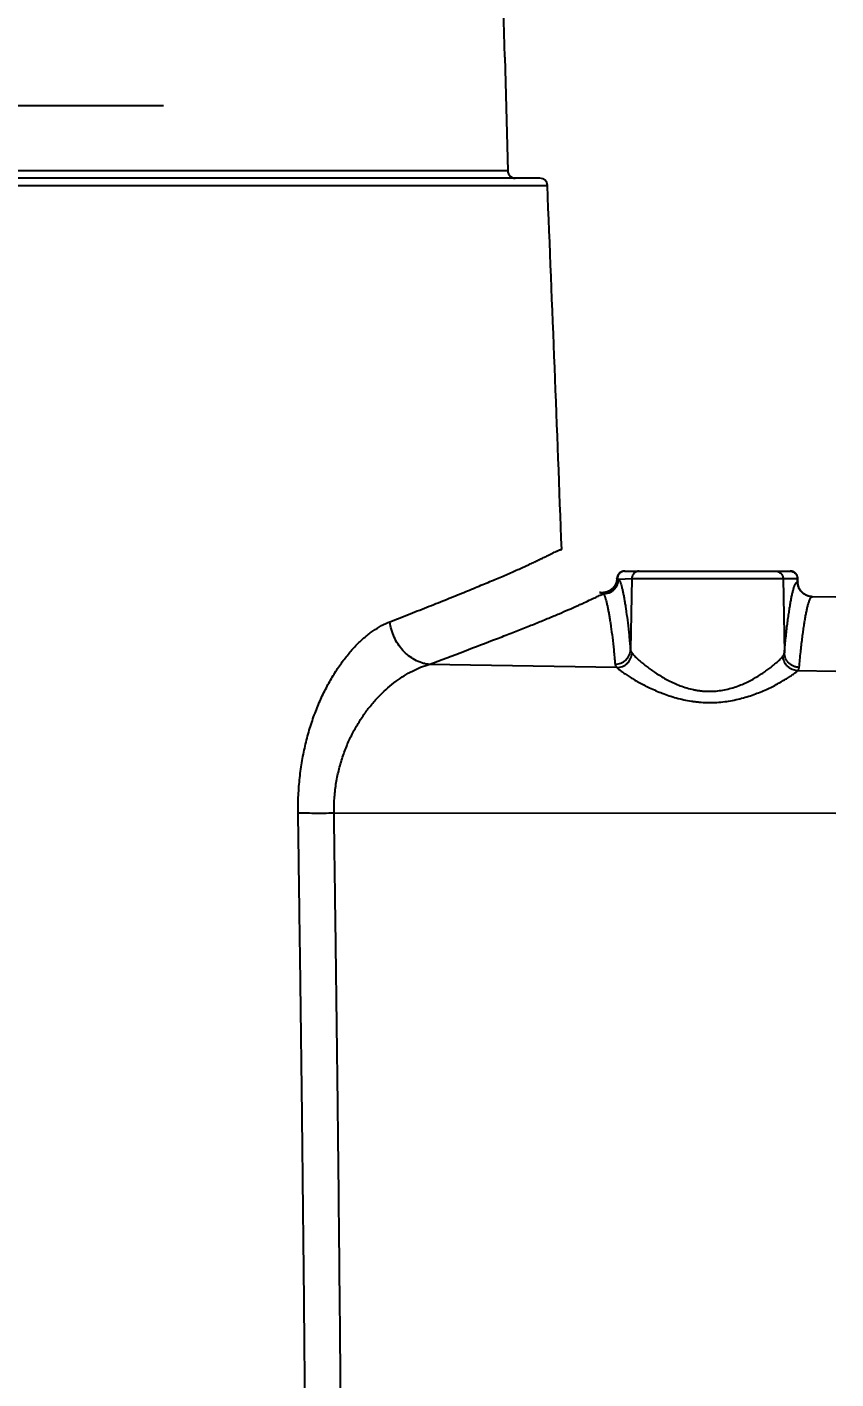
# Model space of a CAD drawing. Header units: millimetres. Extents: x 4086 to 8300, y 123 to 1549.
# Drawn here: x 7007.51 to 7020.89, y 660.12 to 682.49 of the extents above; entities that cross this region are included whole.
import ezdxf

# ---------------------------------------------------------------- set-up
doc = ezdxf.new("R2010")
doc.units = ezdxf.units.MM
doc.layers.add('外形图', color=7, linetype='Continuous')
doc.layers.add('尺寸标注', color=7, linetype='Continuous')
doc.styles.add('思源黑', font='SourceHanSansCN-Normal.ttf')
doc.dimstyles.new('尺寸标注_1_4比例', dxfattribs={"dimtxt": 7, "dimasz": 6, "dimexe": 2, "dimexo": 1.5, "dimgap": 1, "dimtad": 1, "dimdec": 1, "dimlfac": 4, "dimdsep": 46, "dimtxsty": '思源黑', "dimcen": 0.09, "dimadec": 0, "dimazin": 0, "dimtp": 0.01, "dimtm": 0.01, "dimtfac": 1, "dimtdec": 1, "dimtofl": 0, "dimtmove": 0, "dimatfit": 3, "dimfxl": 1, "dimtolj": 1, "dimarcsym": 0})

# ---------------------------------------------------------------- blocks, each defined once
blk = doc.blocks.new('*D965')
at = {"layer": 'Defpoints', "color": 0}
for p in [(7002.818, 720.237), (7020.981, 632.737), (7051.03, 632.737)]:
    blk.add_point(p, dxfattribs=at)
at = {"layer": '尺寸标注', "color": 0, "lineweight": -2}
for p, q in [((7004.318, 720.237), (7053.03, 720.237)), ((7051.03, 714.237), (7051.03, 638.737)), ((7022.481, 632.737), (7053.03, 632.737))]:
    blk.add_line(p, q, dxfattribs=at)
at = {"layer": '尺寸标注', "color": 0}
for points in [[(7052.03, 714.237), (7050.03, 714.237), (7051.03, 720.237)], [(7050.03, 638.737), (7052.03, 638.737), (7051.03, 632.737)]]:
    blk.add_solid(points, dxfattribs=at)
at = {"layer": '尺寸标注', "color": 0, "insert": (7046.401, 676.487), "char_height": 7, "attachment_point": 5, "rotation": 90, "style": '思源黑'}
blk.add_mtext('\\A1;350', dxfattribs=at)
blk = doc.blocks.new('*D973')
at = {"layer": 'Defpoints', "color": 0}
for p in [(6978.764, 855.112), (7014.387, 632.737), (7073.522, 632.737)]:
    blk.add_point(p, dxfattribs=at)
at = {"layer": '尺寸标注', "color": 0, "lineweight": -2}
for p, q in [((6980.264, 855.112), (7075.522, 855.112)), ((7073.522, 849.112), (7073.522, 638.737)), ((7015.887, 632.737), (7075.522, 632.737))]:
    blk.add_line(p, q, dxfattribs=at)
at = {"layer": '尺寸标注', "color": 0}
for points in [[(7074.522, 849.112), (7072.522, 849.112), (7073.522, 855.112)], [(7072.522, 638.737), (7074.522, 638.737), (7073.522, 632.737)]]:
    blk.add_solid(points, dxfattribs=at)
at = {"layer": '尺寸标注', "color": 0, "insert": (7068.898, 743.924), "char_height": 7, "attachment_point": 5, "rotation": 90, "style": '思源黑'}
blk.add_mtext('\\A1;889.5', dxfattribs=at)
blk = doc.blocks.new('*D974')
at = {"layer": 'Defpoints', "color": 0}
for p in [(6984.014, 695.237), (6997.764, 695.237), (6997.764, 681.191)]:
    blk.add_point(p, dxfattribs=at)
at = {"layer": '尺寸标注', "color": 0, "lineweight": -2}
for p, q in [((6984.014, 693.737), (6984.014, 679.191)), ((6997.764, 693.737), (6997.764, 679.191)), ((6978.014, 681.191), (6949.26, 681.191)), ((7003.764, 681.191), (7009.764, 681.191))]:
    blk.add_line(p, q, dxfattribs=at)
at = {"layer": '尺寸标注', "color": 0}
for points in [[(6978.014, 680.191), (6978.014, 682.191), (6984.014, 681.191)], [(7003.764, 682.191), (7003.764, 680.191), (6997.764, 681.191)]]:
    blk.add_solid(points, dxfattribs=at)
at = {"layer": '尺寸标注', "color": 0, "insert": (6955.118, 685.753), "char_height": 7, "attachment_point": 5, "style": '思源黑'}
blk.add_mtext('\\A1;55', dxfattribs=at)

msp = doc.modelspace()

# ---------------------------------------------------------------- linework, layer by layer
at = {"layer": '外形图'}
for p, q in [((7015.3799, 682.9868), (7015.4061, 681.9868)), ((7015.4061, 681.9868), (7015.4117, 681.9868)), ((7015.4117, 681.9868), (7015.4608, 680.1086)), ((7015.4608, 680.1086), (6970.0672, 680.1086)), ((6969.4116, 679.867), (7016.1165, 679.867)), ((7015.9915, 679.9868), (6969.5366, 679.9868)), ((7017.3929, 673.4868), (7020.135, 673.4868)), ((7017.2956, 673.3557), (7017.5122, 673.364)), ((7017.5122, 673.364), (7017.4917, 672.1888)), ((7017.5122, 673.364), (7020.2539, 673.364)), ((7020.0159, 673.364), (7020.0373, 672.1345)), ((7020.2548, 673.3087), (7020.2539, 673.364)), ((7020.2539, 673.364), (7020.26, 673.364)), ((7020.261, 673.3062), (7020.26, 673.364)), ((7020.5004, 673.0631), (7020.5023, 673.0631)), ((7020.8912, 673.0563), (7020.5023, 673.0631)), ((7017.2683, 671.8897), (7014.156, 671.9428)), ((7020.8912, 671.8279), (7020.2542, 671.8387)), ((7020.8912, 669.4756), (7012.5871, 669.4811))]:
    msp.add_line(p, q, dxfattribs=at)
for points in [[(7017.3929, 673.4868), (7017.3909, 673.4868), (7017.3886, 673.4868), (7017.3861, 673.4867), (7017.3835, 673.4865), (7017.381, 673.4863), (7017.3784, 673.486), (7017.3759, 673.4857), (7017.3734, 673.4853), (7017.3709, 673.4849), (7017.3684, 673.4844), (7017.3659, 673.4839), (7017.3634, 673.4833), (7017.361, 673.4827), (7017.3585, 673.482), (7017.3561, 673.4813), (7017.3537, 673.4805), (7017.3513, 673.4797), (7017.3489, 673.4788), (7017.3465, 673.4779), (7017.3442, 673.4769), (7017.3418, 673.4759), (7017.3395, 673.4749), (7017.3372, 673.4738), (7017.335, 673.4726), (7017.3327, 673.4714), (7017.3305, 673.4702), (7017.3283, 673.4689), (7017.3262, 673.4675), (7017.324, 673.4661), (7017.3219, 673.4647), (7017.3198, 673.4633), (7017.3178, 673.4618), (7017.3158, 673.4602), (7017.3138, 673.4586), (7017.3118, 673.457), (7017.3099, 673.4553), (7017.308, 673.4536), (7017.3062, 673.4519), (7017.3044, 673.4501), (7017.3026, 673.4483), (7017.3009, 673.4464), (7017.2992, 673.4445), (7017.2975, 673.4426), (7017.2959, 673.4406), (7017.2943, 673.4386), (7017.2927, 673.4366), (7017.2912, 673.4346), (7017.2898, 673.4325), (7017.2884, 673.4304), (7017.287, 673.4282), (7017.2857, 673.4261), (7017.2844, 673.4239), (7017.2831, 673.4217), (7017.282, 673.4194), (7017.2808, 673.4171), (7017.2797, 673.4149), (7017.2787, 673.4125), (7017.2776, 673.4102), (7017.2767, 673.4079), (7017.2758, 673.4055), (7017.2749, 673.4031), (7017.2741, 673.4007), (7017.2733, 673.3983), (7017.2726, 673.3958), (7017.2719, 673.3934), (7017.2713, 673.3909), (7017.2708, 673.3884), (7017.2703, 673.3859), (7017.2698, 673.3834), (7017.2694, 673.3809), (7017.269, 673.3784), (7017.2687, 673.3759), (7017.2684, 673.3734), (7017.2682, 673.3708), (7017.2681, 673.3683), (7017.268, 673.3671)], [(7020.26, 673.364), (7020.26, 673.3664), (7020.2598, 673.3689), (7020.2597, 673.3714), (7020.2595, 673.3739), (7020.2592, 673.3764), (7020.2589, 673.3789), (7020.2585, 673.3814), (7020.2581, 673.3839), (7020.2576, 673.3864), (7020.2571, 673.3889), (7020.2565, 673.3913), (7020.2559, 673.3938), (7020.2552, 673.3962), (7020.2545, 673.3986), (7020.2537, 673.401), (7020.2529, 673.4034), (7020.2521, 673.4058), (7020.2511, 673.4082), (7020.2502, 673.4105), (7020.2492, 673.4128), (7020.2481, 673.4151), (7020.247, 673.4174), (7020.2459, 673.4196), (7020.2447, 673.4218), (7020.2435, 673.4241), (7020.2422, 673.4262), (7020.2409, 673.4284), (7020.2395, 673.4305), (7020.2381, 673.4326), (7020.2366, 673.4347), (7020.2351, 673.4367), (7020.2336, 673.4387), (7020.232, 673.4407), (7020.2304, 673.4426), (7020.2288, 673.4445), (7020.2271, 673.4464), (7020.2254, 673.4483), (7020.2236, 673.4501), (7020.2218, 673.4518), (7020.22, 673.4536), (7020.2181, 673.4553), (7020.2162, 673.4569), (7020.2142, 673.4585), (7020.2123, 673.4601), (7020.2103, 673.4617), (7020.2082, 673.4632), (7020.2062, 673.4646), (7020.2041, 673.466), (7020.202, 673.4674), (7020.1998, 673.4687), (7020.1977, 673.47), (7020.1955, 673.4713), (7020.1932, 673.4725), (7020.191, 673.4736), (7020.1887, 673.4747), (7020.1864, 673.4758), (7020.1841, 673.4768), (7020.1818, 673.4778), (7020.1794, 673.4787), (7020.1771, 673.4796), (7020.1747, 673.4804), (7020.1723, 673.4812), (7020.1699, 673.4819), (7020.1674, 673.4826), (7020.165, 673.4832), (7020.1625, 673.4838), (7020.1601, 673.4843), (7020.1576, 673.4848), (7020.1551, 673.4852), (7020.1526, 673.4856), (7020.1501, 673.4859), (7020.1476, 673.4862), (7020.1451, 673.4864), (7020.1426, 673.4866), (7020.14, 673.4867), (7020.1375, 673.4868), (7020.135, 673.4868)], [(7017.268, 673.3671), (7017.2679, 673.3636), (7017.2676, 673.3599), (7017.2673, 673.3562), (7017.267, 673.3524), (7017.2665, 673.3485), (7017.2661, 673.3447), (7017.2655, 673.3407), (7017.2649, 673.3368), (7017.2642, 673.3328), (7017.2634, 673.3288), (7017.2626, 673.3248), (7017.2617, 673.3208), (7017.2607, 673.3167), (7017.2596, 673.3126), (7017.2585, 673.3085), (7017.2573, 673.3044), (7017.256, 673.3003), (7017.2546, 673.2962), (7017.2531, 673.2921), (7017.2516, 673.288), (7017.2499, 673.2839), (7017.2482, 673.2798), (7017.2464, 673.2757), (7017.2446, 673.2717), (7017.2426, 673.2676), (7017.2406, 673.2636), (7017.2385, 673.2596), (7017.2363, 673.2557), (7017.234, 673.2517), (7017.2317, 673.2478), (7017.2293, 673.2439), (7017.2268, 673.2401), (7017.2242, 673.2363), (7017.2216, 673.2326), (7017.2189, 673.2289), (7017.2161, 673.2252), (7017.2133, 673.2216), (7017.2104, 673.2181), (7017.2074, 673.2146), (7017.2043, 673.2111), (7017.2012, 673.2077), (7017.1981, 673.2044), (7017.1948, 673.2012), (7017.1915, 673.1979), (7017.1882, 673.1948), (7017.1848, 673.1917), (7017.1814, 673.1887), (7017.1779, 673.1858), (7017.1743, 673.1829), (7017.1707, 673.1801), (7017.1671, 673.1774), (7017.1634, 673.1747), (7017.1597, 673.1721), (7017.156, 673.1696), (7017.1522, 673.1672), (7017.1484, 673.1649), (7017.1446, 673.1626), (7017.1407, 673.1604), (7017.1368, 673.1583), (7017.1329, 673.1562), (7017.129, 673.1543), (7017.1251, 673.1524), (7017.1212, 673.1506), (7017.1173, 673.1489), (7017.1133, 673.1472), (7017.1094, 673.1457), (7017.1055, 673.1442), (7017.1016, 673.1428), (7017.0978, 673.1415), (7017.094, 673.1403), (7017.0902, 673.1391), (7017.0864, 673.138), (7017.0827, 673.137), (7017.0789, 673.1361), (7017.0752, 673.1352), (7017.0716, 673.1344), (7017.068, 673.1336), (7017.0644, 673.133), (7017.0609, 673.1323), (7017.0574, 673.1318), (7017.0539, 673.1313), (7017.0505, 673.1308), (7017.0471, 673.1304), (7017.0438, 673.1301), (7017.0405, 673.1298), (7017.0373, 673.1295), (7017.0341, 673.1293), (7017.0309, 673.1292), (7017.0278, 673.1291), (7017.0248, 673.129), (7017.0217, 673.1289), (7017.0187, 673.1289), (7017.0158, 673.129), (7017.0129, 673.129), (7017.01, 673.1291), (7017.0072, 673.1293), (7017.0044, 673.1294), (7017.0016, 673.1296), (7016.9989, 673.1298), (7016.9962, 673.1301), (7016.9936, 673.1304), (7016.991, 673.1307), (7016.9884, 673.131), (7016.9858, 673.1313), (7016.9833, 673.1317), (7016.9813, 673.132)], [(7020.5023, 673.0631), (7020.4995, 673.0632), (7020.4966, 673.0633), (7020.4936, 673.0634), (7020.4906, 673.0636), (7020.4876, 673.0638), (7020.4846, 673.0641), (7020.4815, 673.0644), (7020.4784, 673.0647), (7020.4754, 673.0651), (7020.4722, 673.0656), (7020.4691, 673.066), (7020.466, 673.0666), (7020.4628, 673.0671), (7020.4596, 673.0677), (7020.4564, 673.0684), (7020.4531, 673.0691), (7020.4499, 673.0699), (7020.4466, 673.0707), (7020.4433, 673.0716), (7020.44, 673.0725), (7020.4366, 673.0735), (7020.4333, 673.0745), (7020.4299, 673.0756), (7020.4265, 673.0768), (7020.423, 673.078), (7020.4196, 673.0793), (7020.4161, 673.0807), (7020.4126, 673.0821), (7020.4091, 673.0836), (7020.4056, 673.0852), (7020.4021, 673.0869), (7020.3985, 673.0886), (7020.395, 673.0904), (7020.3914, 673.0923), (7020.3878, 673.0942), (7020.3843, 673.0963), (7020.3807, 673.0984), (7020.3771, 673.1006), (7020.3735, 673.1029), (7020.3699, 673.1053), (7020.3664, 673.1077), (7020.3628, 673.1103), (7020.3593, 673.1129), (7020.3558, 673.1156), (7020.3523, 673.1184), (7020.3488, 673.1213), (7020.3453, 673.1243), (7020.3419, 673.1273), (7020.3386, 673.1304), (7020.3352, 673.1337), (7020.3319, 673.137), (7020.3287, 673.1403), (7020.3255, 673.1438), (7020.3224, 673.1473), (7020.3193, 673.1509), (7020.3162, 673.1546), (7020.3133, 673.1583), (7020.3104, 673.1621), (7020.3075, 673.166), (7020.3048, 673.1699), (7020.3021, 673.1739), (7020.2995, 673.178), (7020.2969, 673.1821), (7020.2944, 673.1862), (7020.2921, 673.1904), (7020.2898, 673.1947), (7020.2875, 673.199), (7020.2854, 673.2033), (7020.2834, 673.2077), (7020.2814, 673.2121), (7020.2795, 673.2165), (7020.2777, 673.221), (7020.2761, 673.2255), (7020.2745, 673.23), (7020.2729, 673.2345), (7020.2715, 673.2391), (7020.2702, 673.2436), (7020.269, 673.2482), (7020.2678, 673.2527), (7020.2668, 673.2573), (7020.2658, 673.2618), (7020.265, 673.2664), (7020.2642, 673.2709), (7020.2635, 673.2755), (7020.2629, 673.28), (7020.2624, 673.2844), (7020.2619, 673.2889), (7020.2616, 673.2933), (7020.2613, 673.2977), (7020.2611, 673.3021), (7020.261, 673.3062)]]:
    msp.add_lwpolyline(points, dxfattribs=at)
for centre, radius, start, end in [((7015.5858, 680.1118), 0.125, 181.5, 270), ((7015.9916, 679.8618), 0.125, 2.35205, 90), ((5417.3666, 613.8939), 1600.1105, 2.1470933, 2.3629918)]:
    msp.add_arc(centre, radius, start, end, dxfattribs=at)
for points, knots in [([(7013.5111, 672.649), (7013.623, 672.6927), (7013.8402, 672.7779), (7014.1559, 672.9027), (7014.4518, 673.0208), (7014.7274, 673.1321), (7014.9824, 673.2366), (7015.2163, 673.3341), (7015.429, 673.4246), (7015.5926, 673.4961), (7015.7125, 673.5497), (7015.7944, 673.5869), (7015.8707, 673.6223), (7015.9415, 673.6558), (7016.0066, 673.6873), (7016.0662, 673.7166), (7016.1201, 673.7433), (7016.1684, 673.7673), (7016.2111, 673.7883), (7016.2433, 673.8037), (7016.2661, 673.8143), (7016.2812, 673.8211), (7016.2948, 673.827), (7016.3069, 673.8321), (7016.3177, 673.8363), (7016.327, 673.8396), (7016.335, 673.8421), (7016.3415, 673.8438), (7016.346, 673.8446), (7016.3489, 673.8447), (7016.3506, 673.8446), (7016.3519, 673.8444), (7016.3529, 673.8439), (7016.3536, 673.8431), (7016.3537, 673.8425), (7016.3537, 673.8422)], [0, 0, 0, 0, 0.1166994, 0.2267368, 0.3299816, 0.4263098, 0.515605, 0.5977577, 0.6726658, 0.7402337, 0.7712371, 0.8003719, 0.8276279, 0.8529957, 0.8764512, 0.8979592, 0.9174782, 0.9349672, 0.9503894, 0.9637144, 0.9695829, 0.9749197, 0.979724, 0.9839956, 0.9877356, 0.9909469, 0.9936334, 0.9958019, 0.9974643, 0.998113, 0.9986464, 0.9990745, 0.999416, 0.9997064, 1, 1, 1, 1]), ([(7016.9884, 673.1304), (7017.0059, 673.1279), (7017.0414, 673.1265), (7017.094, 673.1357), (7017.1434, 673.1558), (7017.1875, 673.1859), (7017.2243, 673.2246), (7017.2521, 673.2701), (7017.2697, 673.3205), (7017.274, 673.3558), (7017.2744, 673.3735)], [0, 0, 0, 0, 0.1249806, 0.249967, 0.3749603, 0.4999609, 0.6249676, 0.7499781, 0.8749899, 1, 1, 1, 1]), ([(7017.268, 673.3671), (7017.268, 673.3671), (7017.2681, 673.3673), (7017.2685, 673.3674), (7017.269, 673.3675), (7017.2696, 673.3676), (7017.2705, 673.3675), (7017.272, 673.3674), (7017.2733, 673.3673), (7017.2742, 673.3672)], [0, 0, 0, 0, 0.0361406, 0.0880714, 0.1657799, 0.2722774, 0.4086226, 0.5752528, 1, 1, 1, 1]), ([(7017.3991, 673.4868), (7017.3911, 673.4868), (7017.3749, 673.4853), (7017.3515, 673.4783), (7017.33, 673.4669), (7017.311, 673.4516), (7017.2953, 673.4329), (7017.2836, 673.4115), (7017.2762, 673.3883), (7017.2743, 673.3721), (7017.2742, 673.364)], [0, 0, 0, 0, 0.1249856, 0.2499728, 0.3749643, 0.4999613, 0.6249639, 0.7499719, 0.8749842, 1, 1, 1, 1]), ([(7017.6371, 673.4868), (7017.6291, 673.4868), (7017.6129, 673.4853), (7017.5895, 673.4783), (7017.568, 673.4669), (7017.549, 673.4516), (7017.5333, 673.4329), (7017.5216, 673.4115), (7017.5142, 673.3883), (7017.5123, 673.3721), (7017.5122, 673.364)], [0, 0, 0, 0, 0.1249854, 0.2499725, 0.3749639, 0.4999608, 0.6249637, 0.749972, 0.8749845, 1, 1, 1, 1]), ([(7019.8909, 673.4868), (7019.899, 673.4868), (7019.9152, 673.4853), (7019.9385, 673.4783), (7019.9601, 673.4669), (7019.9791, 673.4516), (7019.9947, 673.4329), (7020.0065, 673.4115), (7020.0139, 673.3883), (7020.0157, 673.3721), (7020.0159, 673.364)], [0, 0, 0, 0, 0.1249854, 0.2499725, 0.3749639, 0.4999608, 0.6249637, 0.749972, 0.8749845, 1, 1, 1, 1]), ([(7020.1289, 673.4868), (7020.137, 673.4868), (7020.1532, 673.4853), (7020.1765, 673.4783), (7020.1981, 673.4669), (7020.2171, 673.4516), (7020.2327, 673.4329), (7020.2445, 673.4115), (7020.2519, 673.3883), (7020.2537, 673.3721), (7020.2539, 673.364)], [0, 0, 0, 0, 0.1249854, 0.2499725, 0.3749639, 0.4999608, 0.6249637, 0.749972, 0.8749845, 1, 1, 1, 1]), ([(7017.0414, 673.1102), (7017.0577, 673.1099), (7017.0905, 673.1126), (7017.1379, 673.1261), (7017.1818, 673.1486), (7017.2204, 673.1792), (7017.2524, 673.2167), (7017.2764, 673.2598), (7017.2915, 673.3067), (7017.2953, 673.3394), (7017.2956, 673.3557)], [0, 0, 0, 0, 0.124989, 0.2499904, 0.3750001, 0.5000132, 0.6250242, 0.7500282, 0.875021, 1, 1, 1, 1]), ([(7017.2742, 673.364), (7017.2747, 673.364), (7017.2756, 673.3643), (7017.2769, 673.3651), (7017.2782, 673.3658), (7017.2796, 673.3664), (7017.281, 673.3665), (7017.2824, 673.3662), (7017.2837, 673.3656), (7017.2854, 673.3647), (7017.2876, 673.3637), (7017.2903, 673.3629), (7017.2931, 673.3634), (7017.2949, 673.3639), (7017.2958, 673.364)], [0, 0, 0, 0, 0.0613853, 0.1289178, 0.1977915, 0.2617935, 0.3211035, 0.3812864, 0.4443307, 0.5093193, 0.6379236, 0.7590502, 0.8783876, 1, 1, 1, 1]), ([(7017.2956, 673.3557), (7017.2981, 673.3528), (7017.3028, 673.3461), (7017.3094, 673.3345), (7017.3159, 673.3206), (7017.3224, 673.3045), (7017.3288, 673.2863), (7017.3377, 673.2581), (7017.3485, 673.2181), (7017.361, 673.1651), (7017.3735, 673.1061), (7017.3859, 673.0413), (7017.3982, 672.9708), (7017.4103, 672.8945), (7017.427, 672.781), (7017.4474, 672.6236), (7017.4705, 672.4151), (7017.4847, 672.2673), (7017.4917, 672.1888)], [0, 0, 0, 0, 0.0095354, 0.0207051, 0.0335787, 0.0481809, 0.0644797, 0.0824216, 0.1229372, 0.1689454, 0.2197743, 0.2752932, 0.3354949, 0.4004632, 0.4703012, 0.6250881, 0.8011071, 1, 1, 1, 1]), ([(7020.0373, 672.1345), (7020.045, 672.22), (7020.0605, 672.3801), (7020.0824, 672.5734), (7020.1005, 672.7122), (7020.1137, 672.8051), (7020.127, 672.8908), (7020.1405, 672.9695), (7020.1541, 673.0413), (7020.1658, 673.0968), (7020.1753, 673.1376), (7020.1822, 673.1655), (7020.1892, 673.1913), (7020.1962, 673.2149), (7020.2033, 673.236), (7020.2103, 673.2546), (7020.2175, 673.2706), (7020.2247, 673.2838), (7020.2319, 673.2943), (7020.2393, 673.302), (7020.2469, 673.307), (7020.2523, 673.3085), (7020.2548, 673.3087)], [0, 0, 0, 0, 0.2131802, 0.3993378, 0.4829579, 0.5605629, 0.6323185, 0.6983709, 0.7588433, 0.8137432, 0.8390734, 0.8628955, 0.8850654, 0.9054431, 0.9239145, 0.9404023, 0.9548492, 0.9672583, 0.9777121, 0.9863821, 0.9936235, 1, 1, 1, 1]), ([(7020.2548, 673.3087), (7020.2557, 673.3087), (7020.257, 673.3088), (7020.2585, 673.3086), (7020.2596, 673.3083), (7020.2605, 673.3077), (7020.261, 673.3069), (7020.261, 673.3065), (7020.261, 673.3062)], [0, 0, 0, 0, 0.3628451, 0.5071287, 0.6292567, 0.8219027, 0.908382, 1, 1, 1, 1]), ([(7020.5004, 673.0631), (7020.4844, 673.0633), (7020.4524, 673.067), (7020.4065, 673.0815), (7020.3641, 673.1045), (7020.3269, 673.1352), (7020.2962, 673.1724), (7020.2732, 673.2147), (7020.2587, 673.2607), (7020.2551, 673.2927), (7020.2548, 673.3087)], [0, 0, 0, 0, 0.1249839, 0.2499714, 0.3749635, 0.4999614, 0.6249651, 0.7499739, 0.8749864, 1, 1, 1, 1]), ([(7014.156, 671.9428), (7014.3534, 672.0165), (7014.7273, 672.1568), (7015.1808, 672.3298), (7015.5117, 672.4584), (7015.7357, 672.5467), (7015.943, 672.6297), (7016.1336, 672.7075), (7016.3072, 672.78), (7016.4637, 672.847), (7016.5831, 672.8998), (7016.6699, 672.9393), (7016.7453, 672.9742), (7016.8286, 673.0135), (7016.9044, 673.0495), (7016.9564, 673.0736), (7016.9887, 673.0882), (7017.0164, 673.1002), (7017.0336, 673.1072), (7017.0414, 673.1102)], [0, 0, 0, 0, 0.202962, 0.3848443, 0.4676805, 0.5450152, 0.61678, 0.6829108, 0.7433471, 0.7980315, 0.8469089, 0.8691557, 0.8899353, 0.926986, 0.9578194, 0.9708317, 0.9822092, 0.9919348, 1, 1, 1, 1]), ([(7016.9813, 673.132), (7016.9824, 673.1318), (7016.9847, 673.1314), (7016.9871, 673.1308), (7016.9884, 673.1304)], [0, 0, 0, 0, 0.446726, 1, 1, 1, 1]), ([(7016.9884, 673.1304), (7016.9923, 673.1294), (7017.0004, 673.1269), (7017.013, 673.1221), (7017.0268, 673.1163), (7017.0364, 673.1123), (7017.0414, 673.1102)], [0, 0, 0, 0, 0.2117425, 0.4500437, 0.7135634, 1, 1, 1, 1]), ([(7017.0414, 673.1102), (7017.0438, 673.1073), (7017.0486, 673.1006), (7017.0551, 673.0891), (7017.0617, 673.0753), (7017.0681, 673.0592), (7017.0746, 673.041), (7017.0835, 673.0129), (7017.0943, 672.9731), (7017.1068, 672.9204), (7017.1193, 672.8616), (7017.1316, 672.797), (7017.1439, 672.7268), (7017.1561, 672.6509), (7017.1727, 672.5379), (7017.1931, 672.3812), (7017.2162, 672.1737), (7017.2304, 672.0265), (7017.2374, 671.9484)], [0, 0, 0, 0, 0.0095527, 0.0207392, 0.0336348, 0.0482525, 0.064569, 0.0825287, 0.1230601, 0.1691031, 0.219951, 0.2754554, 0.3356551, 0.4006197, 0.4704463, 0.625195, 0.8011635, 1, 1, 1, 1]), ([(7020.2829, 671.8941), (7020.2905, 671.9792), (7020.306, 672.1386), (7020.328, 672.331), (7020.346, 672.4691), (7020.3592, 672.5616), (7020.3725, 672.6469), (7020.386, 672.7253), (7020.3996, 672.7968), (7020.4132, 672.8613), (7020.425, 672.9106), (7020.4346, 672.9461), (7020.4417, 672.9696), (7020.4487, 672.9907), (7020.4558, 673.0092), (7020.463, 673.0251), (7020.4702, 673.0383), (7020.4774, 673.0487), (7020.4848, 673.0564), (7020.4924, 673.0614), (7020.4978, 673.0629), (7020.5004, 673.0631)], [0, 0, 0, 0, 0.2130829, 0.3991593, 0.4827478, 0.5603257, 0.6320676, 0.6981127, 0.758562, 0.8134745, 0.8626662, 0.8848434, 0.9052354, 0.9237293, 0.9402381, 0.9547094, 0.9671457, 0.9776201, 0.9863207, 0.9935918, 1, 1, 1, 1]), ([(7011.9931, 669.4843), (7011.9917, 669.5824), (7011.9942, 669.7293), (7012.0064, 669.9242), (7012.0199, 670.0686), (7012.0378, 670.2113), (7012.06, 670.3519), (7012.0862, 670.4901), (7012.1259, 670.6693), (7012.1845, 670.8856), (7012.2686, 671.1334), (7012.3642, 671.366), (7012.4697, 671.5823), (7012.5836, 671.7815), (7012.7044, 671.9628), (7012.8308, 672.1259), (7012.9615, 672.2701), (7013.0749, 672.3759), (7013.1668, 672.4503), (7013.2565, 672.5159), (7013.3693, 672.586), (7013.464, 672.6306), (7013.5111, 672.649)], [0, 0, 0, 0, 0.0797141, 0.1193019, 0.1586159, 0.1975862, 0.2361486, 0.2742498, 0.3118408, 0.385299, 0.456207, 0.5243376, 0.5895244, 0.6516428, 0.7106254, 0.7664494, 0.8191074, 0.8686486, 0.8922896, 0.9151968, 0.9588909, 1, 1, 1, 1]), ([(7014.156, 671.9428), (7014.1363, 671.9454), (7014.0968, 671.9523), (7014.0187, 671.9739), (7013.9235, 672.0151), (7013.8181, 672.0849), (7013.7236, 672.173), (7013.6432, 672.2769), (7013.5792, 672.3931), (7013.5336, 672.5181), (7013.5163, 672.6052), (7013.5111, 672.649)], [0, 0, 0, 0, 0.058116, 0.1169128, 0.2366099, 0.3593361, 0.4848338, 0.6125262, 0.7415983, 0.8710905, 1, 1, 1, 1]), ([(7017.2374, 671.9484), (7017.2537, 671.9482), (7017.2864, 671.9509), (7017.3337, 671.9642), (7017.3775, 671.9862), (7017.4161, 672.0162), (7017.448, 672.0529), (7017.4721, 672.095), (7017.4874, 672.1409), (7017.4913, 672.1728), (7017.4917, 672.1888)], [0, 0, 0, 0, 0.126141, 0.2521899, 0.3779612, 0.5033108, 0.6281575, 0.7524956, 0.8763969, 1, 1, 1, 1]), ([(7017.2683, 671.8897), (7017.2839, 671.8901), (7017.3153, 671.8939), (7017.3606, 671.9083), (7017.4027, 671.9309), (7017.44, 671.9608), (7017.4713, 671.9971), (7017.4954, 672.0383), (7017.5114, 672.083), (7017.5163, 672.1142), (7017.5173, 672.1298)], [0, 0, 0, 0, 0.1239417, 0.2487774, 0.3742794, 0.5001287, 0.6259587, 0.7514057, 0.8761582, 1, 1, 1, 1]), ([(7017.4917, 672.1888), (7017.492, 672.1839), (7017.4937, 672.1738), (7017.4989, 672.159), (7017.5068, 672.1441), (7017.5136, 672.1346), (7017.5173, 672.1298)], [0, 0, 0, 0, 0.2269962, 0.4657661, 0.7219533, 1, 1, 1, 1]), ([(7017.5173, 672.1298), (7017.5213, 672.1247), (7017.5302, 672.114), (7017.545, 672.0976), (7017.5619, 672.0798), (7017.5884, 672.0534), (7017.6264, 672.018), (7017.678, 671.9733), (7017.7365, 671.9258), (7017.8016, 671.8763), (7017.8729, 671.8256), (7017.9784, 671.7561), (7018.1242, 671.672), (7018.2835, 671.6001), (7018.422, 671.5533), (7018.5133, 671.5299), (7018.5883, 671.5155), (7018.6456, 671.5072), (7018.7035, 671.5015), (7018.781, 671.4974), (7018.8778, 671.4989), (7018.9924, 671.5117), (7019.1038, 671.534), (7019.2106, 671.5645), (7019.3121, 671.6016), (7019.4079, 671.6436), (7019.4978, 671.689), (7019.5818, 671.7365), (7019.6596, 671.7851), (7019.7313, 671.8337), (7019.7965, 671.8814), (7019.8549, 671.9273), (7019.9061, 671.9705), (7019.9438, 672.0048), (7019.9699, 672.0303), (7019.9865, 672.0475), (7020.001, 672.0635), (7020.0096, 672.0739), (7020.0135, 672.0788)], [0, 0, 0, 0, 0.0068783, 0.0146526, 0.0232887, 0.0327493, 0.0539837, 0.0780376, 0.1046053, 0.1334081, 0.1641993, 0.1967657, 0.2665004, 0.3414058, 0.3804736, 0.420388, 0.4405998, 0.4609352, 0.4813566, 0.501823, 0.5427078, 0.5832607, 0.6231789, 0.6622182, 0.700193, 0.7369542, 0.7723676, 0.8062954, 0.8385838, 0.8690537, 0.8974966, 0.9236716, 0.9473074, 0.9681076, 0.9773488, 0.9857669, 0.9933278, 1, 1, 1, 1]), ([(7020.0135, 672.0788), (7020.017, 672.0833), (7020.0233, 672.0922), (7020.0306, 672.1062), (7020.0354, 672.1203), (7020.037, 672.1298), (7020.0373, 672.1345)], [0, 0, 0, 0, 0.2751734, 0.5303471, 0.770085, 1, 1, 1, 1]), ([(7020.2542, 671.8387), (7020.2389, 671.8396), (7020.2082, 671.8443), (7020.1642, 671.8595), (7020.1235, 671.8825), (7020.0875, 671.9125), (7020.0575, 671.9485), (7020.0344, 671.9891), (7020.0191, 672.033), (7020.0144, 672.0636), (7020.0135, 672.0788)], [0, 0, 0, 0, 0.1241409, 0.2490727, 0.3745763, 0.5003576, 0.6260859, 0.7514375, 0.8761383, 1, 1, 1, 1]), ([(7020.2829, 671.8941), (7020.2669, 671.8944), (7020.243, 671.8972), (7020.2121, 671.9053), (7020.1822, 671.9161), (7020.147, 671.9349), (7020.116, 671.96), (7020.0944, 671.9832), (7020.0753, 672.0082), (7020.0561, 672.0427), (7020.0414, 672.0876), (7020.0377, 672.1189), (7020.0373, 672.1345)], [0, 0, 0, 0, 0.1261247, 0.1892235, 0.2522694, 0.3779831, 0.5032741, 0.5658077, 0.6282148, 0.7525194, 0.8764032, 1, 1, 1, 1]), ([(7012.5871, 669.4811), (7012.5856, 669.5617), (7012.5887, 669.6826), (7012.603, 669.8424), (7012.6187, 669.9604), (7012.6393, 670.0765), (7012.6727, 670.2272), (7012.725, 670.4089), (7012.8033, 670.6161), (7012.8947, 670.8097), (7012.9968, 670.9891), (7013.1079, 671.1539), (7013.2262, 671.3039), (7013.3881, 671.4807), (7013.5619, 671.6331), (7013.7446, 671.7578), (7013.8804, 671.8348), (7014.017, 671.8972), (7014.1098, 671.9294), (7014.156, 671.9428)], [0, 0, 0, 0, 0.077688, 0.1162315, 0.1544659, 0.192323, 0.2297433, 0.3030652, 0.3741518, 0.4428348, 0.5090378, 0.5727493, 0.6340009, 0.692844, 0.8034983, 0.8555674, 0.9055749, 0.9536626, 1, 1, 1, 1]), ([(7017.2374, 671.9484), (7017.2379, 671.9435), (7017.2399, 671.9334), (7017.2463, 671.9185), (7017.2558, 671.9037), (7017.2638, 671.8944), (7017.2683, 671.8897)], [0, 0, 0, 0, 0.2196481, 0.4548993, 0.7131945, 1, 1, 1, 1]), ([(7017.2683, 671.8897), (7017.2733, 671.8848), (7017.2845, 671.8746), (7017.3031, 671.859), (7017.3244, 671.8421), (7017.3578, 671.8168), (7017.4059, 671.783), (7017.4709, 671.7405), (7017.5444, 671.6954), (7017.6259, 671.6488), (7017.7146, 671.6015), (7017.8447, 671.5372), (7017.9842, 671.4774), (7018.1324, 671.4245), (7018.2505, 671.3885), (7018.3731, 671.3582), (7018.478, 671.3386), (7018.5635, 671.3268), (7018.6501, 671.3177), (7018.759, 671.3116), (7018.8898, 671.3128), (7019.0194, 671.323), (7019.1465, 671.3412), (7019.2701, 671.3666), (7019.3892, 671.3982), (7019.5385, 671.446), (7019.679, 671.5016), (7019.81, 671.5622), (7019.8989, 671.6072), (7019.9805, 671.6517), (7020.0539, 671.6949), (7020.1185, 671.7358), (7020.1662, 671.7684), (7020.1993, 671.7927), (7020.2202, 671.809), (7020.2384, 671.8241), (7020.2493, 671.834), (7020.2542, 671.8387)], [0, 0, 0, 0, 0.0065323, 0.0140253, 0.0224423, 0.0317421, 0.0528119, 0.0768791, 0.1035991, 0.1326548, 0.1637636, 0.1966764, 0.2670505, 0.3041522, 0.342299, 0.3813157, 0.4210134, 0.4410585, 0.4611958, 0.5016169, 0.5420368, 0.5822038, 0.6218841, 0.6608627, 0.6989377, 0.7359346, 0.8059811, 0.8386718, 0.8695209, 0.8982804, 0.9246701, 0.9483768, 0.9690618, 0.9781619, 0.9863764, 0.9936673, 1, 1, 1, 1]), ([(7020.2542, 671.8387), (7020.2583, 671.8431), (7020.2658, 671.8518), (7020.2746, 671.8658), (7020.2805, 671.8798), (7020.2824, 671.8894), (7020.2829, 671.8941)], [0, 0, 0, 0, 0.2838477, 0.5410784, 0.7773249, 1, 1, 1, 1]), ([(7012.5871, 669.4811), (7012.5299, 669.4803), (7012.4187, 669.4793), (7012.2598, 669.4793), (7012.1373, 669.4805), (7012.0505, 669.4824), (7012.0114, 669.4836), (7011.9931, 669.4843)], [0, 0, 0, 0, 0.2889754, 0.5613537, 0.8026367, 0.9075247, 1, 1, 1, 1]), ([(7012.1337, 637.4824), (7012.1383, 638.1492), (7012.1476, 639.4829), (7012.1574, 641.1499), (7012.163, 642.4836), (7012.166, 643.4838), (7012.168, 644.484), (7012.1691, 645.4842), (7012.1693, 646.4844), (7012.1686, 647.818), (7012.1646, 650.1517), (7012.1522, 653.4854), (7012.1315, 656.819), (7012.1103, 659.4857), (7012.0919, 661.4856), (7012.0746, 663.1522), (7012.0595, 664.4853), (7012.0475, 665.4852), (7012.0347, 666.485), (7012.0211, 667.4848), (7012.0074, 668.4846), (7011.998, 669.1511), (7011.9931, 669.4843)], [0, 0, 0, 0, 0.0625123, 0.1250216, 0.1562757, 0.1875298, 0.2187838, 0.2500374, 0.2812907, 0.3125437, 0.3750487, 0.5000539, 0.6250523, 0.6875489, 0.7500436, 0.8125364, 0.843782, 0.8750272, 0.9062718, 0.9375157, 0.9687584, 1, 1, 1, 1]), ([(7012.7161, 637.4725), (7012.7185, 637.806), (7012.722, 638.3062), (7012.7267, 638.9732), (7012.7303, 639.4734), (7012.7339, 639.9736), (7012.7371, 640.4739), (7012.74, 640.9741), (7012.7436, 641.641), (7012.7473, 642.4747), (7012.7506, 643.4751), (7012.753, 644.4756), (7012.755, 645.8094), (7012.7553, 647.4768), (7012.7526, 649.4775), (7012.7472, 651.4782), (7012.7365, 654.1457), (7012.721, 656.8131), (7012.7006, 659.4803), (7012.683, 661.4807), (7012.6663, 663.1476), (7012.6517, 664.481), (7012.64, 665.4811), (7012.6276, 666.4812), (7012.6143, 667.4812), (7012.601, 668.4811), (7012.5918, 669.1478), (7012.5871, 669.4811)], [0, 0, 0, 0, 0.0312569, 0.0468849, 0.0625125, 0.0781399, 0.0937672, 0.1093945, 0.1250218, 0.1562761, 0.1875303, 0.2187843, 0.250038, 0.3125444, 0.3750495, 0.437553, 0.5000549, 0.6250533, 0.6875498, 0.7500444, 0.8125371, 0.8437827, 0.8750277, 0.9062722, 0.937516, 0.9687586, 1, 1, 1, 1])]:
    msp.add_open_spline(points, degree=3, knots=knots, dxfattribs=at)

# ---------------------------------------------------------------- dimensions: what is measured, and where the dimension line sits
at = {"layer": '尺寸标注'}
for base, p1, p2, picture, middle in [((7073.5221, 632.7368), (6978.764, 855.1118), (7014.3874, 632.7368), '*D973', (7068.8978, 743.9243)), ((7051.0298, 632.7368), (7002.8178, 720.2368), (7020.9805, 632.7368), '*D965', (7046.4007, 676.4868))]:
    dim = msp.add_linear_dim(base=base, p1=p1, p2=p2, angle=90, dimstyle='尺寸标注_1_4比例', dxfattribs=at)
    dim.commit()
    dim.dimension.update_dxf_attribs({"geometry": picture, "text_midpoint": middle})
dim = msp.add_linear_dim(base=(6997.764, 681.1912), p1=(6984.014, 695.2368), p2=(6997.764, 695.2368), dimstyle='尺寸标注_1_4比例', dxfattribs=at)
dim.commit()
dim.dimension.update_dxf_attribs({"geometry": '*D974', "text_midpoint": (6955.1183, 681.1912), "dimtype": 160})

doc.saveas('drawing.dxf')
